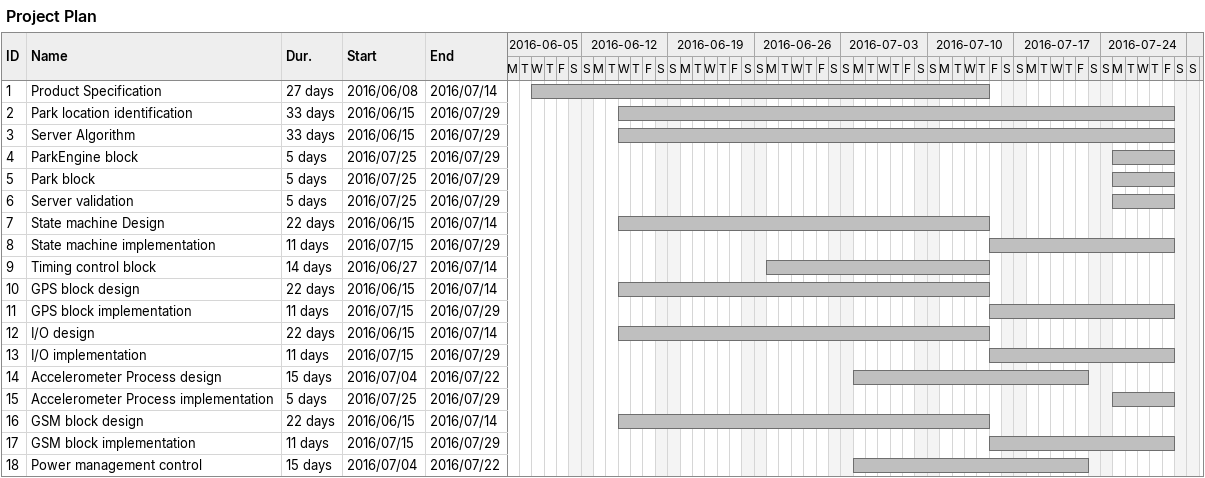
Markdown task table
Project Plan

| ID | Task | Duration | Start | Finish |
|---|---|---|---|---|
| 1 | Product Specification | 27d | 2016-06-08 | 2016-07-14 |
| 2 | Park location identification | 33d | 2016-06-15 | 2016-07-29 |
| 3 | Server Algorithm | 33d | 2016-06-15 | 2016-07-29 |
| 4 | ParkEngine block | 5d | 2016-07-25 | 2016-07-29 |
| 5 | Park block | 5d | 2016-07-25 | 2016-07-29 |
| 6 | Server validation | 5d | 2016-07-25 | 2016-07-29 |
| 7 | State machine Design | 22d | 2016-06-15 | 2016-07-14 |
| 8 | State machine implementation | 11d | 2016-07-15 | 2016-07-29 |
| 9 | Timing control block | 14d | 2016-06-27 | 2016-07-14 |
| 10 | GPS block design | 22d | 2016-06-15 | 2016-07-14 |
| 11 | GPS block implementation | 11d | 2016-07-15 | 2016-07-29 |
| 12 | I/O design | 22d | 2016-06-15 | 2016-07-14 |
| 13 | I/O implementation | 11d | 2016-07-15 | 2016-07-29 |
| 14 | Accelerometer Process design | 15d | 2016-07-04 | 2016-07-22 |
| 15 | Accelerometer Process implementation | 5d | 2016-07-25 | 2016-07-29 |
| 16 | GSM block design | 22d | 2016-06-15 | 2016-07-14 |
| 17 | GSM block implementation | 11d | 2016-07-15 | 2016-07-29 |
| 18 | Power management control | 15d | 2016-07-04 | 2016-07-22 |
